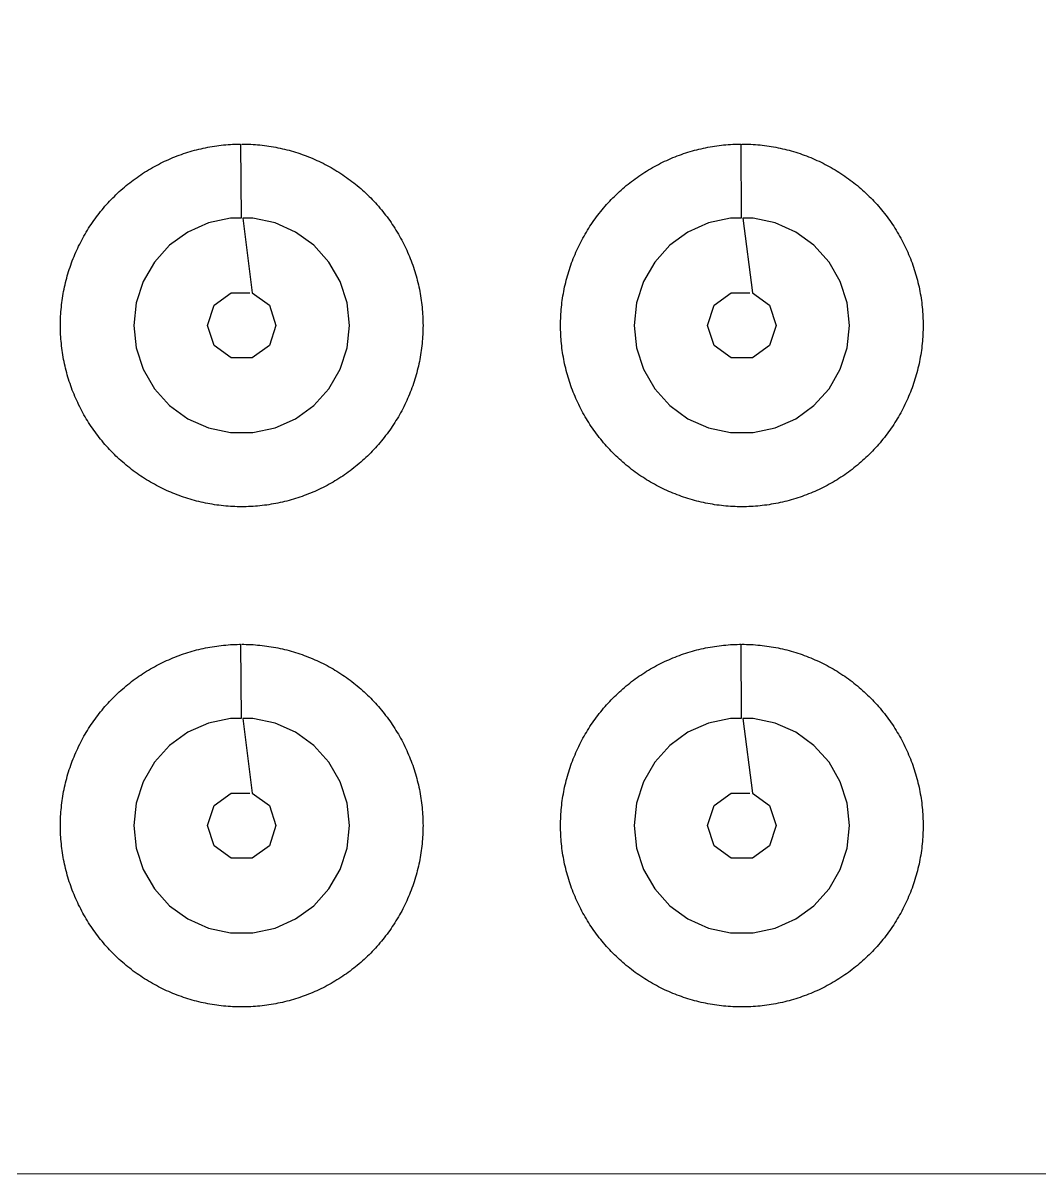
# Model space of a CAD drawing. Header units: millimetres. Extents: x 125 to 379, y 147 to 312.
# Drawn here: x 237.2 to 306.3, y 147.4 to 225.6 of the extents above; entities that cross this region are included whole.
import ezdxf

# ---------------------------------------------------------------- set-up
doc = ezdxf.new("R2010")
doc.units = ezdxf.units.MM
doc.layers.add('TOP_Full_CutOut_90', color=7, linetype='Continuous')
doc.layers.add('TOP_Full_CutOut_90_1', color=7, linetype='Continuous', lineweight=18)

msp = doc.modelspace()

# ---------------------------------------------------------------- linework, layer by layer
at = {"layer": 'TOP_Full_CutOut_90'}
for points in [[(252.046033, 217.378941), (252.20091, 217.377968), (252.355762, 217.375049), (252.510565, 217.370184), (252.665295, 217.363374), (252.819927, 217.354621), (252.974436, 217.343925), (253.128799, 217.331288), (253.282992, 217.316713), (253.436988, 217.300201), (253.590766, 217.281755), (253.744299, 217.261378), (253.897564, 217.239074), (254.050537, 217.214846), (254.203193, 217.188697), (254.355508, 217.160632), (254.507459, 217.130655), (254.659021, 217.098771), (254.810171, 217.064985), (254.960884, 217.029302), (255.111136, 216.991729), (255.260905, 216.95227), (255.410166, 216.910932), (255.558896, 216.867722), (255.707071, 216.822647), (255.854668, 216.775713), (256.001663, 216.726928), (256.148034, 216.6763), (256.293758, 216.623836), (256.43881, 216.569545), (256.583169, 216.513436), (256.726811, 216.455518), (256.869714, 216.395799), (257.011855, 216.334289), (257.153213, 216.270997), (257.293763, 216.205935), (257.433485, 216.139111), (257.572357, 216.070537), (257.710355, 216.000223), (257.847459, 215.928181), (257.983648, 215.854421), (258.118898, 215.778956), (258.253189, 215.701797), (258.386501, 215.622957), (258.518811, 215.542448), (258.650099, 215.460283), (258.780344, 215.376474), (258.909525, 215.291036), (259.037623, 215.203981), (259.164617, 215.115323), (259.290487, 215.025076), (259.415212, 214.933254), (259.538774, 214.839873), (259.661153, 214.744946), (259.78233, 214.648489), (259.902284, 214.550517), (260.020998, 214.451045), (260.138453, 214.35009), (260.25463, 214.247666), (260.36951, 214.14379), (260.483077, 214.03848), (260.59531, 213.93175), (260.706194, 213.823618), (260.815711, 213.714102), (260.923842, 213.603218), (261.030572, 213.490984), (261.135883, 213.377418), (261.239758, 213.262538), (261.342182, 213.146361), (261.443137, 213.028906), (261.542609, 212.910192), (261.640581, 212.790237), (261.737038, 212.669061), (261.831965, 212.546682), (261.925347, 212.42312), (262.017168, 212.298394), (262.107415, 212.172525), (262.196073, 212.045531), (262.283128, 211.917433), (262.368567, 211.788252), (262.452375, 211.658006), (262.53454, 211.526719), (262.61505, 211.394408), (262.69389, 211.261097), (262.771048, 211.126806), (262.846513, 210.991555), (262.920273, 210.855367), (262.992315, 210.718263), (263.062629, 210.580264), (263.131203, 210.441393), (263.198027, 210.301671), (263.26309, 210.16112), (263.326381, 210.019763), (263.387891, 209.877622), (263.44761, 209.734719), (263.505529, 209.591076), (263.561638, 209.446718), (263.615928, 209.301665), (263.668392, 209.155942), (263.71902, 209.009571), (263.767805, 208.862576), (263.814739, 208.714979), (263.859815, 208.566804), (263.903025, 208.418074), (263.944362, 208.268813), (263.983821, 208.119044), (264.021395, 207.968791), (264.057077, 207.818078), (264.090863, 207.666929), (264.122747, 207.515367), (264.152724, 207.363416), (264.180789, 207.2111), (264.206938, 207.058444), (264.231166, 206.905472), (264.253471, 206.752207), (264.273847, 206.598673), (264.292293, 206.444896), (264.308805, 206.290899), (264.32338, 206.136707), (264.336017, 205.982344), (264.346713, 205.827834), (264.355466, 205.673202), (264.362276, 205.518473), (264.367141, 205.36367), (264.37006, 205.208818), (264.371033, 205.053941), (264.371033, 205.053941), (264.37006, 204.899065), (264.367141, 204.744213), (264.362276, 204.58941), (264.355466, 204.43468), (264.346713, 204.280048), (264.336017, 204.125538), (264.32338, 203.971175), (264.308805, 203.816983), (264.292293, 203.662986), (264.273847, 203.509209), (264.253471, 203.355676), (264.231166, 203.202411), (264.206938, 203.049438), (264.180789, 202.896782), (264.152724, 202.744467), (264.122747, 202.592516), (264.090863, 202.440954), (264.057077, 202.289804), (264.021395, 202.139091), (263.983821, 201.988838), (263.944362, 201.83907), (263.903025, 201.689809), (263.859815, 201.541079), (263.814739, 201.392904), (263.767805, 201.245307), (263.71902, 201.098311), (263.668392, 200.95194), (263.615928, 200.806217), (263.561638, 200.661165), (263.505529, 200.516806), (263.44761, 200.373164), (263.387891, 200.230261), (263.326381, 200.088119), (263.26309, 199.946762), (263.198027, 199.806211), (263.131203, 199.666489), (263.062629, 199.527618), (262.992315, 199.389619), (262.920273, 199.252515), (262.846513, 199.116327), (262.771048, 198.981077), (262.69389, 198.846785), (262.61505, 198.713474), (262.53454, 198.581164), (262.452375, 198.449876), (262.368567, 198.319631), (262.283128, 198.190449), (262.196073, 198.062351), (262.107415, 197.935358), (262.017168, 197.809488), (261.925347, 197.684762), (261.831965, 197.5612), (261.737038, 197.438822), (261.640581, 197.317645), (261.542609, 197.197691), (261.443137, 197.078977), (261.342182, 196.961522), (261.239758, 196.845345), (261.135883, 196.730464), (261.030572, 196.616898), (260.923842, 196.504664), (260.815711, 196.39378), (260.706194, 196.284264), (260.59531, 196.176133), (260.483077, 196.069403), (260.36951, 195.964092), (260.25463, 195.860217), (260.138453, 195.757793), (260.020998, 195.656837), (259.902284, 195.557366), (259.78233, 195.459393), (259.661153, 195.362936), (259.538774, 195.26801), (259.415212, 195.174628), (259.290487, 195.082807), (259.164617, 194.99256), (259.037623, 194.903902), (258.909525, 194.816847), (258.780344, 194.731408), (258.650099, 194.6476), (258.518811, 194.565434), (258.386501, 194.484925), (258.253189, 194.406085), (258.118898, 194.328926), (257.983648, 194.253461), (257.847459, 194.179702), (257.710355, 194.10766), (257.572357, 194.037346), (257.433485, 193.968772), (257.293763, 193.901948), (257.153213, 193.836885), (257.011855, 193.773594), (256.869714, 193.712084), (256.726811, 193.652365), (256.583169, 193.594446), (256.43881, 193.538337), (256.293758, 193.484046), (256.148034, 193.431583), (256.001663, 193.380955), (255.854668, 193.33217), (255.707071, 193.285236), (255.558896, 193.24016), (255.410166, 193.19695), (255.260905, 193.155613), (255.111136, 193.116154), (254.960884, 193.07858), (254.810171, 193.042898), (254.659021, 193.009112), (254.507459, 192.977228), (254.355508, 192.947251), (254.203193, 192.919186), (254.050537, 192.893037), (253.897564, 192.868808), (253.744299, 192.846504), (253.590766, 192.826128), (253.436988, 192.807682), (253.282992, 192.79117), (253.128799, 192.776595), (252.974436, 192.763958), (252.819927, 192.753262), (252.665295, 192.744508), (252.510565, 192.737698), (252.355762, 192.732834), (252.20091, 192.729914), (252.046033, 192.728941), (251.891157, 192.729914), (251.736305, 192.732834), (251.581502, 192.737698), (251.426772, 192.744508), (251.27214, 192.753262), (251.117631, 192.763958), (250.963267, 192.776595), (250.809075, 192.79117), (250.655079, 192.807682), (250.501301, 192.826128), (250.347768, 192.846504), (250.194503, 192.868808), (250.04153, 192.893037), (249.888874, 192.919186), (249.736559, 192.947251), (249.584608, 192.977228), (249.433046, 193.009112), (249.281896, 193.042898), (249.131183, 193.07858), (248.980931, 193.116154), (248.831162, 193.155613), (248.681901, 193.19695), (248.533171, 193.24016), (248.384996, 193.285236), (248.237399, 193.33217), (248.090403, 193.380955), (247.944033, 193.431583), (247.798309, 193.484046), (247.653257, 193.538337), (247.508898, 193.594446), (247.365256, 193.652365), (247.222353, 193.712084), (247.080212, 193.773594), (246.938854, 193.836885), (246.798304, 193.901948), (246.658582, 193.968772), (246.51971, 194.037346), (246.381712, 194.10766), (246.244608, 194.179702), (246.108419, 194.253461), (245.973169, 194.328926), (245.838878, 194.406085), (245.705566, 194.484925), (245.573256, 194.565434), (245.441968, 194.6476), (245.311723, 194.731408), (245.182541, 194.816847), (245.054444, 194.903902), (244.92745, 194.99256), (244.80158, 195.082807), (244.676855, 195.174628), (244.553293, 195.26801), (244.430914, 195.362936), (244.309737, 195.459393), (244.189783, 195.557366), (244.071069, 195.656837), (243.953614, 195.757793), (243.837437, 195.860217), (243.722557, 195.964092), (243.60899, 196.069403), (243.496756, 196.176133), (243.385873, 196.284264), (243.276356, 196.39378), (243.168225, 196.504664), (243.061495, 196.616898), (242.956184, 196.730464), (242.852309, 196.845345), (242.749885, 196.961522), (242.64893, 197.078977), (242.549458, 197.197691), (242.451486, 197.317645), (242.355029, 197.438822), (242.260102, 197.5612), (242.16672, 197.684762), (242.074899, 197.809488), (241.984652, 197.935358), (241.895994, 198.062351), (241.808939, 198.190449), (241.7235, 198.319631), (241.639692, 198.449876), (241.557526, 198.581164), (241.477017, 198.713474), (241.398177, 198.846785), (241.321019, 198.981077), (241.245554, 199.116327), (241.171794, 199.252515), (241.099752, 199.389619), (241.029438, 199.527618), (240.960864, 199.666489), (240.89404, 199.806211), (240.828977, 199.946762), (240.765686, 200.088119), (240.704176, 200.230261), (240.644457, 200.373164), (240.586538, 200.516806), (240.530429, 200.661165), (240.476139, 200.806217), (240.423675, 200.95194), (240.373047, 201.098311), (240.324262, 201.245307), (240.277328, 201.392904), (240.232252, 201.541079), (240.189042, 201.689809), (240.147705, 201.83907), (240.108246, 201.988838), (240.070672, 202.139091), (240.03499, 202.289804), (240.001204, 202.440954), (239.96932, 202.592516), (239.939343, 202.744467), (239.911278, 202.896782), (239.885129, 203.049438), (239.860901, 203.202411), (239.838596, 203.355676), (239.81822, 203.509209), (239.799774, 203.662986), (239.783262, 203.816983), (239.768687, 203.971175), (239.75605, 204.125538), (239.745354, 204.280048), (239.7366, 204.43468), (239.729791, 204.58941), (239.724926, 204.744213), (239.722007, 204.899065), (239.721033, 205.053941), (239.722007, 205.208818), (239.724926, 205.36367), (239.729791, 205.518473), (239.7366, 205.673202), (239.745354, 205.827834), (239.75605, 205.982344), (239.768687, 206.136707), (239.783262, 206.290899), (239.799774, 206.444896), (239.81822, 206.598673), (239.838596, 206.752207), (239.860901, 206.905472), (239.885129, 207.058444), (239.911278, 207.2111), (239.939343, 207.363416), (239.96932, 207.515367), (240.001204, 207.666929), (240.03499, 207.818078), (240.070672, 207.968791), (240.108246, 208.119044), (240.147705, 208.268813), (240.189042, 208.418074), (240.232252, 208.566804), (240.277328, 208.714979), (240.324262, 208.862576), (240.373047, 209.009571), (240.423675, 209.155942), (240.476139, 209.301665), (240.530429, 209.446718), (240.586538, 209.591076), (240.644457, 209.734719), (240.704176, 209.877622), (240.765686, 210.019763), (240.828977, 210.16112), (240.89404, 210.301671), (240.960864, 210.441393), (241.029438, 210.580264), (241.099752, 210.718263), (241.171794, 210.855367), (241.245554, 210.991555), (241.321019, 211.126806), (241.398177, 211.261097), (241.477017, 211.394408), (241.557526, 211.526719), (241.639692, 211.658006), (241.7235, 211.788252), (241.808939, 211.917433), (241.895994, 212.045531), (241.984652, 212.172525), (242.074899, 212.298394), (242.16672, 212.42312), (242.260102, 212.546682), (242.355029, 212.669061), (242.451486, 212.790237), (242.549458, 212.910192), (242.64893, 213.028906), (242.749885, 213.146361), (242.852309, 213.262538), (242.956184, 213.377418), (243.061495, 213.490984), (243.168225, 213.603218), (243.276356, 213.714102), (243.385873, 213.823618), (243.496756, 213.93175), (243.60899, 214.03848), (243.722557, 214.14379), (243.837437, 214.247666), (243.953614, 214.35009), (244.071069, 214.451045), (244.189783, 214.550517), (244.309737, 214.648489), (244.430914, 214.744946), (244.553293, 214.839873), (244.676855, 214.933254), (244.80158, 215.025076), (244.92745, 215.115323), (245.054444, 215.203981), (245.182541, 215.291036), (245.311723, 215.376474), (245.441968, 215.460283), (245.573256, 215.542448), (245.705566, 215.622957), (245.838878, 215.701797), (245.973169, 215.778956), (246.108419, 215.854421), (246.244608, 215.928181), (246.381712, 216.000223), (246.51971, 216.070537), (246.658582, 216.139111), (246.798304, 216.205935), (246.938854, 216.270997), (247.080212, 216.334289), (247.222353, 216.395799), (247.365256, 216.455518), (247.508898, 216.513436), (247.653257, 216.569545), (247.798309, 216.623836), (247.944033, 216.6763), (248.090403, 216.726928), (248.237399, 216.775713), (248.384996, 216.822647), (248.533171, 216.867722), (248.681901, 216.910932), (248.831162, 216.95227), (248.980931, 216.991729), (249.131183, 217.029302), (249.281896, 217.064985), (249.433046, 217.098771), (249.584608, 217.130655), (249.736559, 217.160632), (249.888874, 217.188697), (250.04153, 217.214846), (250.194503, 217.239074), (250.347768, 217.261378), (250.501301, 217.281755), (250.655079, 217.300201), (250.809075, 217.316713), (250.963267, 217.331288), (251.117631, 217.343925), (251.27214, 217.354621), (251.426772, 217.363374), (251.581502, 217.370184), (251.736305, 217.375049), (251.891157, 217.377968), (251.968595, 217.378455), (252.007184, 212.338814), (251.280362, 212.338814), (249.782484, 212.02043), (248.383533, 211.397577), (247.144652, 210.497477), (246.119984, 209.359468), (245.354313, 208.033287), (244.881102, 206.576894), (244.721033, 205.053941), (244.881102, 203.530988), (245.354313, 202.074595), (246.119984, 200.748414), (247.144652, 199.610405), (248.383533, 198.710305), (249.782484, 198.087452), (251.280362, 197.769068), (252.811704, 197.769068), (254.309583, 198.087452), (255.708533, 198.710305), (256.947415, 199.610405), (257.972083, 200.748414), (258.737754, 202.074595), (259.210965, 203.530988), (259.371033, 205.053941), (259.371033, 205.053941), (259.210965, 206.576894), (258.737754, 208.033287), (257.972083, 209.359468), (256.947415, 210.497477), (255.708533, 211.397577), (254.309583, 212.02043), (252.811704, 212.338814), (252.111947, 212.337631), (252.764498, 207.265148), (253.926998, 206.420542), (254.371033, 205.053941), (254.371033, 205.053941), (253.926998, 203.687341), (252.764498, 202.842735), (251.327569, 202.842735), (250.165069, 203.687341), (249.721033, 205.053941), (250.165069, 206.420542), (251.327569, 207.265148), (252.595752, 207.265148)], [(286.046033, 217.378941), (286.20091, 217.377968), (286.355762, 217.375049), (286.510565, 217.370184), (286.665295, 217.363374), (286.819927, 217.354621), (286.974436, 217.343925), (287.128799, 217.331288), (287.282992, 217.316713), (287.436988, 217.300201), (287.590766, 217.281755), (287.744299, 217.261378), (287.897564, 217.239074), (288.050537, 217.214846), (288.203193, 217.188697), (288.355508, 217.160632), (288.507459, 217.130655), (288.659021, 217.098771), (288.810171, 217.064985), (288.960884, 217.029302), (289.111136, 216.991729), (289.260905, 216.95227), (289.410166, 216.910932), (289.558896, 216.867722), (289.707071, 216.822647), (289.854668, 216.775713), (290.001663, 216.726928), (290.148034, 216.6763), (290.293758, 216.623836), (290.43881, 216.569545), (290.583169, 216.513436), (290.726811, 216.455518), (290.869714, 216.395799), (291.011855, 216.334289), (291.153213, 216.270997), (291.293763, 216.205935), (291.433485, 216.139111), (291.572357, 216.070537), (291.710355, 216.000223), (291.847459, 215.928181), (291.983648, 215.854421), (292.118898, 215.778956), (292.253189, 215.701797), (292.386501, 215.622957), (292.518811, 215.542448), (292.650099, 215.460283), (292.780344, 215.376474), (292.909525, 215.291036), (293.037623, 215.203981), (293.164617, 215.115323), (293.290487, 215.025076), (293.415212, 214.933254), (293.538774, 214.839873), (293.661153, 214.744946), (293.78233, 214.648489), (293.902284, 214.550517), (294.020998, 214.451045), (294.138453, 214.35009), (294.25463, 214.247666), (294.36951, 214.14379), (294.483077, 214.03848), (294.59531, 213.93175), (294.706194, 213.823618), (294.815711, 213.714102), (294.923842, 213.603218), (295.030572, 213.490984), (295.135883, 213.377418), (295.239758, 213.262538), (295.342182, 213.146361), (295.443137, 213.028906), (295.542609, 212.910192), (295.640581, 212.790237), (295.737038, 212.669061), (295.831965, 212.546682), (295.925347, 212.42312), (296.017168, 212.298394), (296.107415, 212.172525), (296.196073, 212.045531), (296.283128, 211.917433), (296.368567, 211.788252), (296.452375, 211.658006), (296.53454, 211.526719), (296.61505, 211.394408), (296.69389, 211.261097), (296.771048, 211.126806), (296.846513, 210.991555), (296.920273, 210.855367), (296.992315, 210.718263), (297.062629, 210.580264), (297.131203, 210.441393), (297.198027, 210.301671), (297.26309, 210.16112), (297.326381, 210.019763), (297.387891, 209.877622), (297.44761, 209.734719), (297.505529, 209.591076), (297.561638, 209.446718), (297.615928, 209.301665), (297.668392, 209.155942), (297.71902, 209.009571), (297.767805, 208.862576), (297.814739, 208.714979), (297.859815, 208.566804), (297.903025, 208.418074), (297.944362, 208.268813), (297.983821, 208.119044), (298.021395, 207.968791), (298.057077, 207.818078), (298.090863, 207.666929), (298.122747, 207.515367), (298.152724, 207.363416), (298.180789, 207.2111), (298.206938, 207.058444), (298.231166, 206.905472), (298.253471, 206.752207), (298.273847, 206.598673), (298.292293, 206.444896), (298.308805, 206.290899), (298.32338, 206.136707), (298.336017, 205.982344), (298.346713, 205.827834), (298.355466, 205.673202), (298.362276, 205.518473), (298.367141, 205.36367), (298.37006, 205.208818), (298.371033, 205.053941), (298.371033, 205.053941), (298.37006, 204.899065), (298.367141, 204.744213), (298.362276, 204.58941), (298.355466, 204.43468), (298.346713, 204.280048), (298.336017, 204.125538), (298.32338, 203.971175), (298.308805, 203.816983), (298.292293, 203.662986), (298.273847, 203.509209), (298.253471, 203.355676), (298.231166, 203.202411), (298.206938, 203.049438), (298.180789, 202.896782), (298.152724, 202.744467), (298.122747, 202.592516), (298.090863, 202.440954), (298.057077, 202.289804), (298.021395, 202.139091), (297.983821, 201.988838), (297.944362, 201.83907), (297.903025, 201.689809), (297.859815, 201.541079), (297.814739, 201.392904), (297.767805, 201.245307), (297.71902, 201.098311), (297.668392, 200.95194), (297.615928, 200.806217), (297.561638, 200.661165), (297.505529, 200.516806), (297.44761, 200.373164), (297.387891, 200.230261), (297.326381, 200.088119), (297.26309, 199.946762), (297.198027, 199.806211), (297.131203, 199.666489), (297.062629, 199.527618), (296.992315, 199.389619), (296.920273, 199.252515), (296.846513, 199.116327), (296.771048, 198.981077), (296.69389, 198.846785), (296.61505, 198.713474), (296.53454, 198.581164), (296.452375, 198.449876), (296.368567, 198.319631), (296.283128, 198.190449), (296.196073, 198.062351), (296.107415, 197.935358), (296.017168, 197.809488), (295.925347, 197.684762), (295.831965, 197.5612), (295.737038, 197.438822), (295.640581, 197.317645), (295.542609, 197.197691), (295.443137, 197.078977), (295.342182, 196.961522), (295.239758, 196.845345), (295.135883, 196.730464), (295.030572, 196.616898), (294.923842, 196.504664), (294.815711, 196.39378), (294.706194, 196.284264), (294.59531, 196.176133), (294.483077, 196.069403), (294.36951, 195.964092), (294.25463, 195.860217), (294.138453, 195.757793), (294.020998, 195.656837), (293.902284, 195.557366), (293.78233, 195.459393), (293.661153, 195.362936), (293.538774, 195.26801), (293.415212, 195.174628), (293.290487, 195.082807), (293.164617, 194.99256), (293.037623, 194.903902), (292.909525, 194.816847), (292.780344, 194.731408), (292.650099, 194.6476), (292.518811, 194.565434), (292.386501, 194.484925), (292.253189, 194.406085), (292.118898, 194.328926), (291.983648, 194.253461), (291.847459, 194.179702), (291.710355, 194.10766), (291.572357, 194.037346), (291.433485, 193.968772), (291.293763, 193.901948), (291.153213, 193.836885), (291.011855, 193.773594), (290.869714, 193.712084), (290.726811, 193.652365), (290.583169, 193.594446), (290.43881, 193.538337), (290.293758, 193.484046), (290.148034, 193.431583), (290.001663, 193.380955), (289.854668, 193.33217), (289.707071, 193.285236), (289.558896, 193.24016), (289.410166, 193.19695), (289.260905, 193.155613), (289.111136, 193.116154), (288.960884, 193.07858), (288.810171, 193.042898), (288.659021, 193.009112), (288.507459, 192.977228), (288.355508, 192.947251), (288.203193, 192.919186), (288.050537, 192.893037), (287.897564, 192.868808), (287.744299, 192.846504), (287.590766, 192.826128), (287.436988, 192.807682), (287.282992, 192.79117), (287.128799, 192.776595), (286.974436, 192.763958), (286.819927, 192.753262), (286.665295, 192.744508), (286.510565, 192.737698), (286.355762, 192.732834), (286.20091, 192.729914), (286.046033, 192.728941), (285.891157, 192.729914), (285.736305, 192.732834), (285.581502, 192.737698), (285.426772, 192.744508), (285.27214, 192.753262), (285.117631, 192.763958), (284.963267, 192.776595), (284.809075, 192.79117), (284.655079, 192.807682), (284.501301, 192.826128), (284.347768, 192.846504), (284.194503, 192.868808), (284.04153, 192.893037), (283.888874, 192.919186), (283.736559, 192.947251), (283.584608, 192.977228), (283.433046, 193.009112), (283.281896, 193.042898), (283.131183, 193.07858), (282.980931, 193.116154), (282.831162, 193.155613), (282.681901, 193.19695), (282.533171, 193.24016), (282.384996, 193.285236), (282.237399, 193.33217), (282.090403, 193.380955), (281.944033, 193.431583), (281.798309, 193.484046), (281.653257, 193.538337), (281.508898, 193.594446), (281.365256, 193.652365), (281.222353, 193.712084), (281.080212, 193.773594), (280.938854, 193.836885), (280.798304, 193.901948), (280.658582, 193.968772), (280.51971, 194.037346), (280.381712, 194.10766), (280.244608, 194.179702), (280.108419, 194.253461), (279.973169, 194.328926), (279.838878, 194.406085), (279.705566, 194.484925), (279.573256, 194.565434), (279.441968, 194.6476), (279.311723, 194.731408), (279.182541, 194.816847), (279.054444, 194.903902), (278.92745, 194.99256), (278.80158, 195.082807), (278.676855, 195.174628), (278.553293, 195.26801), (278.430914, 195.362936), (278.309737, 195.459393), (278.189783, 195.557366), (278.071069, 195.656837), (277.953614, 195.757793), (277.837437, 195.860217), (277.722557, 195.964092), (277.60899, 196.069403), (277.496756, 196.176133), (277.385873, 196.284264), (277.276356, 196.39378), (277.168225, 196.504664), (277.061495, 196.616898), (276.956184, 196.730464), (276.852309, 196.845345), (276.749885, 196.961522), (276.64893, 197.078977), (276.549458, 197.197691), (276.451486, 197.317645), (276.355029, 197.438822), (276.260102, 197.5612), (276.16672, 197.684762), (276.074899, 197.809488), (275.984652, 197.935358), (275.895994, 198.062351), (275.808939, 198.190449), (275.7235, 198.319631), (275.639692, 198.449876), (275.557526, 198.581164), (275.477017, 198.713474), (275.398177, 198.846785), (275.321019, 198.981077), (275.245554, 199.116327), (275.171794, 199.252515), (275.099752, 199.389619), (275.029438, 199.527618), (274.960864, 199.666489), (274.89404, 199.806211), (274.828977, 199.946762), (274.765686, 200.088119), (274.704176, 200.230261), (274.644457, 200.373164), (274.586538, 200.516806), (274.530429, 200.661165), (274.476139, 200.806217), (274.423675, 200.95194), (274.373047, 201.098311), (274.324262, 201.245307), (274.277328, 201.392904), (274.232252, 201.541079), (274.189042, 201.689809), (274.147705, 201.83907), (274.108246, 201.988838), (274.070672, 202.139091), (274.03499, 202.289804), (274.001204, 202.440954), (273.96932, 202.592516), (273.939343, 202.744467), (273.911278, 202.896782), (273.885129, 203.049438), (273.860901, 203.202411), (273.838596, 203.355676), (273.81822, 203.509209), (273.799774, 203.662986), (273.783262, 203.816983), (273.768687, 203.971175), (273.75605, 204.125538), (273.745354, 204.280048), (273.7366, 204.43468), (273.729791, 204.58941), (273.724926, 204.744213), (273.722007, 204.899065), (273.721033, 205.053941), (273.722007, 205.208818), (273.724926, 205.36367), (273.729791, 205.518473), (273.7366, 205.673202), (273.745354, 205.827834), (273.75605, 205.982344), (273.768687, 206.136707), (273.783262, 206.290899), (273.799774, 206.444896), (273.81822, 206.598673), (273.838596, 206.752207), (273.860901, 206.905472), (273.885129, 207.058444), (273.911278, 207.2111), (273.939343, 207.363416), (273.96932, 207.515367), (274.001204, 207.666929), (274.03499, 207.818078), (274.070672, 207.968791), (274.108246, 208.119044), (274.147705, 208.268813), (274.189042, 208.418074), (274.232252, 208.566804), (274.277328, 208.714979), (274.324262, 208.862576), (274.373047, 209.009571), (274.423675, 209.155942), (274.476139, 209.301665), (274.530429, 209.446718), (274.586538, 209.591076), (274.644457, 209.734719), (274.704176, 209.877622), (274.765686, 210.019763), (274.828977, 210.16112), (274.89404, 210.301671), (274.960864, 210.441393), (275.029438, 210.580264), (275.099752, 210.718263), (275.171794, 210.855367), (275.245554, 210.991555), (275.321019, 211.126806), (275.398177, 211.261097), (275.477017, 211.394408), (275.557526, 211.526719), (275.639692, 211.658006), (275.7235, 211.788252), (275.808939, 211.917433), (275.895994, 212.045531), (275.984652, 212.172525), (276.074899, 212.298394), (276.16672, 212.42312), (276.260102, 212.546682), (276.355029, 212.669061), (276.451486, 212.790237), (276.549458, 212.910192), (276.64893, 213.028906), (276.749885, 213.146361), (276.852309, 213.262538), (276.956184, 213.377418), (277.061495, 213.490984), (277.168225, 213.603218), (277.276356, 213.714102), (277.385873, 213.823618), (277.496756, 213.93175), (277.60899, 214.03848), (277.722557, 214.14379), (277.837437, 214.247666), (277.953614, 214.35009), (278.071069, 214.451045), (278.189783, 214.550517), (278.309737, 214.648489), (278.430914, 214.744946), (278.553293, 214.839873), (278.676855, 214.933254), (278.80158, 215.025076), (278.92745, 215.115323), (279.054444, 215.203981), (279.182541, 215.291036), (279.311723, 215.376474), (279.441968, 215.460283), (279.573256, 215.542448), (279.705566, 215.622957), (279.838878, 215.701797), (279.973169, 215.778956), (280.108419, 215.854421), (280.244608, 215.928181), (280.381712, 216.000223), (280.51971, 216.070537), (280.658582, 216.139111), (280.798304, 216.205935), (280.938854, 216.270997), (281.080212, 216.334289), (281.222353, 216.395799), (281.365256, 216.455518), (281.508898, 216.513436), (281.653257, 216.569545), (281.798309, 216.623836), (281.944033, 216.6763), (282.090403, 216.726928), (282.237399, 216.775713), (282.384996, 216.822647), (282.533171, 216.867722), (282.681901, 216.910932), (282.831162, 216.95227), (282.980931, 216.991729), (283.131183, 217.029302), (283.281896, 217.064985), (283.433046, 217.098771), (283.584608, 217.130655), (283.736559, 217.160632), (283.888874, 217.188697), (284.04153, 217.214846), (284.194503, 217.239074), (284.347768, 217.261378), (284.501301, 217.281755), (284.655079, 217.300201), (284.809075, 217.316713), (284.963267, 217.331288), (285.117631, 217.343925), (285.27214, 217.354621), (285.426772, 217.363374), (285.581502, 217.370184), (285.736305, 217.375049), (285.891157, 217.377968), (285.968595, 217.378455), (286.007184, 212.338814), (285.280362, 212.338814), (283.782484, 212.02043), (282.383533, 211.397577), (281.144652, 210.497477), (280.119984, 209.359468), (279.354313, 208.033287), (278.881102, 206.576894), (278.721033, 205.053941), (278.881102, 203.530988), (279.354313, 202.074595), (280.119984, 200.748414), (281.144652, 199.610405), (282.383533, 198.710305), (283.782484, 198.087452), (285.280362, 197.769068), (286.811704, 197.769068), (288.309583, 198.087452), (289.708533, 198.710305), (290.947415, 199.610405), (291.972083, 200.748414), (292.737754, 202.074595), (293.210965, 203.530988), (293.371033, 205.053941), (293.371033, 205.053941), (293.210965, 206.576894), (292.737754, 208.033287), (291.972083, 209.359468), (290.947415, 210.497477), (289.708533, 211.397577), (288.309583, 212.02043), (286.811704, 212.338814), (286.111947, 212.337631), (286.764498, 207.265148), (287.926998, 206.420542), (288.371033, 205.053941), (288.371033, 205.053941), (287.926998, 203.687341), (286.764498, 202.842735), (285.327569, 202.842735), (284.165069, 203.687341), (283.721033, 205.053941), (284.165069, 206.420542), (285.327569, 207.265148), (286.595752, 207.265148)], [(252.046033, 183.378941), (252.20091, 183.377968), (252.355762, 183.375049), (252.510565, 183.370184), (252.665295, 183.363374), (252.819927, 183.354621), (252.974436, 183.343925), (253.128799, 183.331288), (253.282992, 183.316713), (253.436988, 183.300201), (253.590766, 183.281755), (253.744299, 183.261378), (253.897564, 183.239074), (254.050537, 183.214846), (254.203193, 183.188697), (254.355508, 183.160632), (254.507459, 183.130655), (254.659021, 183.098771), (254.810171, 183.064985), (254.960884, 183.029302), (255.111136, 182.991729), (255.260905, 182.95227), (255.410166, 182.910932), (255.558896, 182.867722), (255.707071, 182.822647), (255.854668, 182.775713), (256.001663, 182.726928), (256.148034, 182.6763), (256.293758, 182.623836), (256.43881, 182.569545), (256.583169, 182.513436), (256.726811, 182.455518), (256.869714, 182.395799), (257.011855, 182.334289), (257.153213, 182.270997), (257.293763, 182.205935), (257.433485, 182.139111), (257.572357, 182.070537), (257.710355, 182.000223), (257.847459, 181.928181), (257.983648, 181.854421), (258.118898, 181.778956), (258.253189, 181.701797), (258.386501, 181.622957), (258.518811, 181.542448), (258.650099, 181.460283), (258.780344, 181.376474), (258.909525, 181.291036), (259.037623, 181.203981), (259.164617, 181.115323), (259.290487, 181.025076), (259.415212, 180.933254), (259.538774, 180.839873), (259.661153, 180.744946), (259.78233, 180.648489), (259.902284, 180.550517), (260.020998, 180.451045), (260.138453, 180.35009), (260.25463, 180.247666), (260.36951, 180.14379), (260.483077, 180.03848), (260.59531, 179.93175), (260.706194, 179.823618), (260.815711, 179.714102), (260.923842, 179.603218), (261.030572, 179.490984), (261.135883, 179.377418), (261.239758, 179.262538), (261.342182, 179.146361), (261.443137, 179.028906), (261.542609, 178.910192), (261.640581, 178.790237), (261.737038, 178.669061), (261.831965, 178.546682), (261.925347, 178.42312), (262.017168, 178.298394), (262.107415, 178.172525), (262.196073, 178.045531), (262.283128, 177.917433), (262.368567, 177.788252), (262.452375, 177.658006), (262.53454, 177.526719), (262.61505, 177.394408), (262.69389, 177.261097), (262.771048, 177.126806), (262.846513, 176.991555), (262.920273, 176.855367), (262.992315, 176.718263), (263.062629, 176.580264), (263.131203, 176.441393), (263.198027, 176.301671), (263.26309, 176.16112), (263.326381, 176.019763), (263.387891, 175.877622), (263.44761, 175.734719), (263.505529, 175.591076), (263.561638, 175.446718), (263.615928, 175.301665), (263.668392, 175.155942), (263.71902, 175.009571), (263.767805, 174.862576), (263.814739, 174.714979), (263.859815, 174.566804), (263.903025, 174.418074), (263.944362, 174.268813), (263.983821, 174.119044), (264.021395, 173.968791), (264.057077, 173.818078), (264.090863, 173.666929), (264.122747, 173.515367), (264.152724, 173.363416), (264.180789, 173.2111), (264.206938, 173.058444), (264.231166, 172.905472), (264.253471, 172.752207), (264.273847, 172.598673), (264.292293, 172.444896), (264.308805, 172.290899), (264.32338, 172.136707), (264.336017, 171.982344), (264.346713, 171.827834), (264.355466, 171.673202), (264.362276, 171.518473), (264.367141, 171.36367), (264.37006, 171.208818), (264.371033, 171.053941), (264.371033, 171.053941), (264.37006, 170.899065), (264.367141, 170.744213), (264.362276, 170.58941), (264.355466, 170.43468), (264.346713, 170.280048), (264.336017, 170.125538), (264.32338, 169.971175), (264.308805, 169.816983), (264.292293, 169.662986), (264.273847, 169.509209), (264.253471, 169.355676), (264.231166, 169.202411), (264.206938, 169.049438), (264.180789, 168.896782), (264.152724, 168.744467), (264.122747, 168.592516), (264.090863, 168.440954), (264.057077, 168.289804), (264.021395, 168.139091), (263.983821, 167.988838), (263.944362, 167.83907), (263.903025, 167.689809), (263.859815, 167.541079), (263.814739, 167.392904), (263.767805, 167.245307), (263.71902, 167.098311), (263.668392, 166.95194), (263.615928, 166.806217), (263.561638, 166.661165), (263.505529, 166.516806), (263.44761, 166.373164), (263.387891, 166.230261), (263.326381, 166.088119), (263.26309, 165.946762), (263.198027, 165.806211), (263.131203, 165.666489), (263.062629, 165.527618), (262.992315, 165.389619), (262.920273, 165.252515), (262.846513, 165.116327), (262.771048, 164.981077), (262.69389, 164.846785), (262.61505, 164.713474), (262.53454, 164.581164), (262.452375, 164.449876), (262.368567, 164.319631), (262.283128, 164.190449), (262.196073, 164.062351), (262.107415, 163.935358), (262.017168, 163.809488), (261.925347, 163.684762), (261.831965, 163.5612), (261.737038, 163.438822), (261.640581, 163.317645), (261.542609, 163.197691), (261.443137, 163.078977), (261.342182, 162.961522), (261.239758, 162.845345), (261.135883, 162.730464), (261.030572, 162.616898), (260.923842, 162.504664), (260.815711, 162.39378), (260.706194, 162.284264), (260.59531, 162.176133), (260.483077, 162.069403), (260.36951, 161.964092), (260.25463, 161.860217), (260.138453, 161.757793), (260.020998, 161.656837), (259.902284, 161.557366), (259.78233, 161.459393), (259.661153, 161.362936), (259.538774, 161.26801), (259.415212, 161.174628), (259.290487, 161.082807), (259.164617, 160.99256), (259.037623, 160.903902), (258.909525, 160.816847), (258.780344, 160.731408), (258.650099, 160.6476), (258.518811, 160.565434), (258.386501, 160.484925), (258.253189, 160.406085), (258.118898, 160.328926), (257.983648, 160.253461), (257.847459, 160.179702), (257.710355, 160.10766), (257.572357, 160.037346), (257.433485, 159.968772), (257.293763, 159.901948), (257.153213, 159.836885), (257.011855, 159.773594), (256.869714, 159.712084), (256.726811, 159.652365), (256.583169, 159.594446), (256.43881, 159.538337), (256.293758, 159.484046), (256.148034, 159.431583), (256.001663, 159.380955), (255.854668, 159.33217), (255.707071, 159.285236), (255.558896, 159.24016), (255.410166, 159.19695), (255.260905, 159.155613), (255.111136, 159.116154), (254.960884, 159.07858), (254.810171, 159.042898), (254.659021, 159.009112), (254.507459, 158.977228), (254.355508, 158.947251), (254.203193, 158.919186), (254.050537, 158.893037), (253.897564, 158.868808), (253.744299, 158.846504), (253.590766, 158.826128), (253.436988, 158.807682), (253.282992, 158.79117), (253.128799, 158.776595), (252.974436, 158.763958), (252.819927, 158.753262), (252.665295, 158.744508), (252.510565, 158.737698), (252.355762, 158.732834), (252.20091, 158.729914), (252.046033, 158.728941), (251.891157, 158.729914), (251.736305, 158.732834), (251.581502, 158.737698), (251.426772, 158.744508), (251.27214, 158.753262), (251.117631, 158.763958), (250.963267, 158.776595), (250.809075, 158.79117), (250.655079, 158.807682), (250.501301, 158.826128), (250.347768, 158.846504), (250.194503, 158.868808), (250.04153, 158.893037), (249.888874, 158.919186), (249.736559, 158.947251), (249.584608, 158.977228), (249.433046, 159.009112), (249.281896, 159.042898), (249.131183, 159.07858), (248.980931, 159.116154), (248.831162, 159.155613), (248.681901, 159.19695), (248.533171, 159.24016), (248.384996, 159.285236), (248.237399, 159.33217), (248.090403, 159.380955), (247.944033, 159.431583), (247.798309, 159.484046), (247.653257, 159.538337), (247.508898, 159.594446), (247.365256, 159.652365), (247.222353, 159.712084), (247.080212, 159.773594), (246.938854, 159.836885), (246.798304, 159.901948), (246.658582, 159.968772), (246.51971, 160.037346), (246.381712, 160.10766), (246.244608, 160.179702), (246.108419, 160.253461), (245.973169, 160.328926), (245.838878, 160.406085), (245.705566, 160.484925), (245.573256, 160.565434), (245.441968, 160.6476), (245.311723, 160.731408), (245.182541, 160.816847), (245.054444, 160.903902), (244.92745, 160.99256), (244.80158, 161.082807), (244.676855, 161.174628), (244.553293, 161.26801), (244.430914, 161.362936), (244.309737, 161.459393), (244.189783, 161.557366), (244.071069, 161.656837), (243.953614, 161.757793), (243.837437, 161.860217), (243.722557, 161.964092), (243.60899, 162.069403), (243.496756, 162.176133), (243.385873, 162.284264), (243.276356, 162.39378), (243.168225, 162.504664), (243.061495, 162.616898), (242.956184, 162.730464), (242.852309, 162.845345), (242.749885, 162.961522), (242.64893, 163.078977), (242.549458, 163.197691), (242.451486, 163.317645), (242.355029, 163.438822), (242.260102, 163.5612), (242.16672, 163.684762), (242.074899, 163.809488), (241.984652, 163.935358), (241.895994, 164.062351), (241.808939, 164.190449), (241.7235, 164.319631), (241.639692, 164.449876), (241.557526, 164.581164), (241.477017, 164.713474), (241.398177, 164.846785), (241.321019, 164.981077), (241.245554, 165.116327), (241.171794, 165.252515), (241.099752, 165.389619), (241.029438, 165.527618), (240.960864, 165.666489), (240.89404, 165.806211), (240.828977, 165.946762), (240.765686, 166.088119), (240.704176, 166.230261), (240.644457, 166.373164), (240.586538, 166.516806), (240.530429, 166.661165), (240.476139, 166.806217), (240.423675, 166.95194), (240.373047, 167.098311), (240.324262, 167.245307), (240.277328, 167.392904), (240.232252, 167.541079), (240.189042, 167.689809), (240.147705, 167.83907), (240.108246, 167.988838), (240.070672, 168.139091), (240.03499, 168.289804), (240.001204, 168.440954), (239.96932, 168.592516), (239.939343, 168.744467), (239.911278, 168.896782), (239.885129, 169.049438), (239.860901, 169.202411), (239.838596, 169.355676), (239.81822, 169.509209), (239.799774, 169.662986), (239.783262, 169.816983), (239.768687, 169.971175), (239.75605, 170.125538), (239.745354, 170.280048), (239.7366, 170.43468), (239.729791, 170.58941), (239.724926, 170.744213), (239.722007, 170.899065), (239.721033, 171.053941), (239.722007, 171.208818), (239.724926, 171.36367), (239.729791, 171.518473), (239.7366, 171.673202), (239.745354, 171.827834), (239.75605, 171.982344), (239.768687, 172.136707), (239.783262, 172.290899), (239.799774, 172.444896), (239.81822, 172.598673), (239.838596, 172.752207), (239.860901, 172.905472), (239.885129, 173.058444), (239.911278, 173.2111), (239.939343, 173.363416), (239.96932, 173.515367), (240.001204, 173.666929), (240.03499, 173.818078), (240.070672, 173.968791), (240.108246, 174.119044), (240.147705, 174.268813), (240.189042, 174.418074), (240.232252, 174.566804), (240.277328, 174.714979), (240.324262, 174.862576), (240.373047, 175.009571), (240.423675, 175.155942), (240.476139, 175.301665), (240.530429, 175.446718), (240.586538, 175.591076), (240.644457, 175.734719), (240.704176, 175.877622), (240.765686, 176.019763), (240.828977, 176.16112), (240.89404, 176.301671), (240.960864, 176.441393), (241.029438, 176.580264), (241.099752, 176.718263), (241.171794, 176.855367), (241.245554, 176.991555), (241.321019, 177.126806), (241.398177, 177.261097), (241.477017, 177.394408), (241.557526, 177.526719), (241.639692, 177.658006), (241.7235, 177.788252), (241.808939, 177.917433), (241.895994, 178.045531), (241.984652, 178.172525), (242.074899, 178.298394), (242.16672, 178.42312), (242.260102, 178.546682), (242.355029, 178.669061), (242.451486, 178.790237), (242.549458, 178.910192), (242.64893, 179.028906), (242.749885, 179.146361), (242.852309, 179.262538), (242.956184, 179.377418), (243.061495, 179.490984), (243.168225, 179.603218), (243.276356, 179.714102), (243.385873, 179.823618), (243.496756, 179.93175), (243.60899, 180.03848), (243.722557, 180.14379), (243.837437, 180.247666), (243.953614, 180.35009), (244.071069, 180.451045), (244.189783, 180.550517), (244.309737, 180.648489), (244.430914, 180.744946), (244.553293, 180.839873), (244.676855, 180.933254), (244.80158, 181.025076), (244.92745, 181.115323), (245.054444, 181.203981), (245.182541, 181.291036), (245.311723, 181.376474), (245.441968, 181.460283), (245.573256, 181.542448), (245.705566, 181.622957), (245.838878, 181.701797), (245.973169, 181.778956), (246.108419, 181.854421), (246.244608, 181.928181), (246.381712, 182.000223), (246.51971, 182.070537), (246.658582, 182.139111), (246.798304, 182.205935), (246.938854, 182.270997), (247.080212, 182.334289), (247.222353, 182.395799), (247.365256, 182.455518), (247.508898, 182.513436), (247.653257, 182.569545), (247.798309, 182.623836), (247.944033, 182.6763), (248.090403, 182.726928), (248.237399, 182.775713), (248.384996, 182.822647), (248.533171, 182.867722), (248.681901, 182.910932), (248.831162, 182.95227), (248.980931, 182.991729), (249.131183, 183.029302), (249.281896, 183.064985), (249.433046, 183.098771), (249.584608, 183.130655), (249.736559, 183.160632), (249.888874, 183.188697), (250.04153, 183.214846), (250.194503, 183.239074), (250.347768, 183.261378), (250.501301, 183.281755), (250.655079, 183.300201), (250.809075, 183.316713), (250.963267, 183.331288), (251.117631, 183.343925), (251.27214, 183.354621), (251.426772, 183.363374), (251.581502, 183.370184), (251.736305, 183.375049), (251.891157, 183.377968), (251.968595, 183.378455), (252.007184, 178.338814), (251.280362, 178.338814), (249.782484, 178.02043), (248.383533, 177.397577), (247.144652, 176.497477), (246.119984, 175.359468), (245.354313, 174.033287), (244.881102, 172.576894), (244.721033, 171.053941), (244.881102, 169.530988), (245.354313, 168.074595), (246.119984, 166.748414), (247.144652, 165.610405), (248.383533, 164.710305), (249.782484, 164.087452), (251.280362, 163.769068), (252.811704, 163.769068), (254.309583, 164.087452), (255.708533, 164.710305), (256.947415, 165.610405), (257.972083, 166.748414), (258.737754, 168.074595), (259.210965, 169.530988), (259.371033, 171.053941), (259.371033, 171.053941), (259.210965, 172.576894), (258.737754, 174.033287), (257.972083, 175.359468), (256.947415, 176.497477), (255.708533, 177.397577), (254.309583, 178.02043), (252.811704, 178.338814), (252.111947, 178.337631), (252.764498, 173.265148), (253.926998, 172.420542), (254.371033, 171.053941), (254.371033, 171.053941), (253.926998, 169.687341), (252.764498, 168.842735), (251.327569, 168.842735), (250.165069, 169.687341), (249.721033, 171.053941), (250.165069, 172.420542), (251.327569, 173.265148), (252.595752, 173.265148)], [(286.046033, 183.378941), (286.20091, 183.377968), (286.355762, 183.375049), (286.510565, 183.370184), (286.665295, 183.363374), (286.819927, 183.354621), (286.974436, 183.343925), (287.128799, 183.331288), (287.282992, 183.316713), (287.436988, 183.300201), (287.590766, 183.281755), (287.744299, 183.261378), (287.897564, 183.239074), (288.050537, 183.214846), (288.203193, 183.188697), (288.355508, 183.160632), (288.507459, 183.130655), (288.659021, 183.098771), (288.810171, 183.064985), (288.960884, 183.029302), (289.111136, 182.991729), (289.260905, 182.95227), (289.410166, 182.910932), (289.558896, 182.867722), (289.707071, 182.822647), (289.854668, 182.775713), (290.001663, 182.726928), (290.148034, 182.6763), (290.293758, 182.623836), (290.43881, 182.569545), (290.583169, 182.513436), (290.726811, 182.455518), (290.869714, 182.395799), (291.011855, 182.334289), (291.153213, 182.270997), (291.293763, 182.205935), (291.433485, 182.139111), (291.572357, 182.070537), (291.710355, 182.000223), (291.847459, 181.928181), (291.983648, 181.854421), (292.118898, 181.778956), (292.253189, 181.701797), (292.386501, 181.622957), (292.518811, 181.542448), (292.650099, 181.460283), (292.780344, 181.376474), (292.909525, 181.291036), (293.037623, 181.203981), (293.164617, 181.115323), (293.290487, 181.025076), (293.415212, 180.933254), (293.538774, 180.839873), (293.661153, 180.744946), (293.78233, 180.648489), (293.902284, 180.550517), (294.020998, 180.451045), (294.138453, 180.35009), (294.25463, 180.247666), (294.36951, 180.14379), (294.483077, 180.03848), (294.59531, 179.93175), (294.706194, 179.823618), (294.815711, 179.714102), (294.923842, 179.603218), (295.030572, 179.490984), (295.135883, 179.377418), (295.239758, 179.262538), (295.342182, 179.146361), (295.443137, 179.028906), (295.542609, 178.910192), (295.640581, 178.790237), (295.737038, 178.669061), (295.831965, 178.546682), (295.925347, 178.42312), (296.017168, 178.298394), (296.107415, 178.172525), (296.196073, 178.045531), (296.283128, 177.917433), (296.368567, 177.788252), (296.452375, 177.658006), (296.53454, 177.526719), (296.61505, 177.394408), (296.69389, 177.261097), (296.771048, 177.126806), (296.846513, 176.991555), (296.920273, 176.855367), (296.992315, 176.718263), (297.062629, 176.580264), (297.131203, 176.441393), (297.198027, 176.301671), (297.26309, 176.16112), (297.326381, 176.019763), (297.387891, 175.877622), (297.44761, 175.734719), (297.505529, 175.591076), (297.561638, 175.446718), (297.615928, 175.301665), (297.668392, 175.155942), (297.71902, 175.009571), (297.767805, 174.862576), (297.814739, 174.714979), (297.859815, 174.566804), (297.903025, 174.418074), (297.944362, 174.268813), (297.983821, 174.119044), (298.021395, 173.968791), (298.057077, 173.818078), (298.090863, 173.666929), (298.122747, 173.515367), (298.152724, 173.363416), (298.180789, 173.2111), (298.206938, 173.058444), (298.231166, 172.905472), (298.253471, 172.752207), (298.273847, 172.598673), (298.292293, 172.444896), (298.308805, 172.290899), (298.32338, 172.136707), (298.336017, 171.982344), (298.346713, 171.827834), (298.355466, 171.673202), (298.362276, 171.518473), (298.367141, 171.36367), (298.37006, 171.208818), (298.371033, 171.053941), (298.371033, 171.053941), (298.37006, 170.899065), (298.367141, 170.744213), (298.362276, 170.58941), (298.355466, 170.43468), (298.346713, 170.280048), (298.336017, 170.125538), (298.32338, 169.971175), (298.308805, 169.816983), (298.292293, 169.662986), (298.273847, 169.509209), (298.253471, 169.355676), (298.231166, 169.202411), (298.206938, 169.049438), (298.180789, 168.896782), (298.152724, 168.744467), (298.122747, 168.592516), (298.090863, 168.440954), (298.057077, 168.289804), (298.021395, 168.139091), (297.983821, 167.988838), (297.944362, 167.83907), (297.903025, 167.689809), (297.859815, 167.541079), (297.814739, 167.392904), (297.767805, 167.245307), (297.71902, 167.098311), (297.668392, 166.95194), (297.615928, 166.806217), (297.561638, 166.661165), (297.505529, 166.516806), (297.44761, 166.373164), (297.387891, 166.230261), (297.326381, 166.088119), (297.26309, 165.946762), (297.198027, 165.806211), (297.131203, 165.666489), (297.062629, 165.527618), (296.992315, 165.389619), (296.920273, 165.252515), (296.846513, 165.116327), (296.771048, 164.981077), (296.69389, 164.846785), (296.61505, 164.713474), (296.53454, 164.581164), (296.452375, 164.449876), (296.368567, 164.319631), (296.283128, 164.190449), (296.196073, 164.062351), (296.107415, 163.935358), (296.017168, 163.809488), (295.925347, 163.684762), (295.831965, 163.5612), (295.737038, 163.438822), (295.640581, 163.317645), (295.542609, 163.197691), (295.443137, 163.078977), (295.342182, 162.961522), (295.239758, 162.845345), (295.135883, 162.730464), (295.030572, 162.616898), (294.923842, 162.504664), (294.815711, 162.39378), (294.706194, 162.284264), (294.59531, 162.176133), (294.483077, 162.069403), (294.36951, 161.964092), (294.25463, 161.860217), (294.138453, 161.757793), (294.020998, 161.656837), (293.902284, 161.557366), (293.78233, 161.459393), (293.661153, 161.362936), (293.538774, 161.26801), (293.415212, 161.174628), (293.290487, 161.082807), (293.164617, 160.99256), (293.037623, 160.903902), (292.909525, 160.816847), (292.780344, 160.731408), (292.650099, 160.6476), (292.518811, 160.565434), (292.386501, 160.484925), (292.253189, 160.406085), (292.118898, 160.328926), (291.983648, 160.253461), (291.847459, 160.179702), (291.710355, 160.10766), (291.572357, 160.037346), (291.433485, 159.968772), (291.293763, 159.901948), (291.153213, 159.836885), (291.011855, 159.773594), (290.869714, 159.712084), (290.726811, 159.652365), (290.583169, 159.594446), (290.43881, 159.538337), (290.293758, 159.484046), (290.148034, 159.431583), (290.001663, 159.380955), (289.854668, 159.33217), (289.707071, 159.285236), (289.558896, 159.24016), (289.410166, 159.19695), (289.260905, 159.155613), (289.111136, 159.116154), (288.960884, 159.07858), (288.810171, 159.042898), (288.659021, 159.009112), (288.507459, 158.977228), (288.355508, 158.947251), (288.203193, 158.919186), (288.050537, 158.893037), (287.897564, 158.868808), (287.744299, 158.846504), (287.590766, 158.826128), (287.436988, 158.807682), (287.282992, 158.79117), (287.128799, 158.776595), (286.974436, 158.763958), (286.819927, 158.753262), (286.665295, 158.744508), (286.510565, 158.737698), (286.355762, 158.732834), (286.20091, 158.729914), (286.046033, 158.728941), (285.891157, 158.729914), (285.736305, 158.732834), (285.581502, 158.737698), (285.426772, 158.744508), (285.27214, 158.753262), (285.117631, 158.763958), (284.963267, 158.776595), (284.809075, 158.79117), (284.655079, 158.807682), (284.501301, 158.826128), (284.347768, 158.846504), (284.194503, 158.868808), (284.04153, 158.893037), (283.888874, 158.919186), (283.736559, 158.947251), (283.584608, 158.977228), (283.433046, 159.009112), (283.281896, 159.042898), (283.131183, 159.07858), (282.980931, 159.116154), (282.831162, 159.155613), (282.681901, 159.19695), (282.533171, 159.24016), (282.384996, 159.285236), (282.237399, 159.33217), (282.090403, 159.380955), (281.944033, 159.431583), (281.798309, 159.484046), (281.653257, 159.538337), (281.508898, 159.594446), (281.365256, 159.652365), (281.222353, 159.712084), (281.080212, 159.773594), (280.938854, 159.836885), (280.798304, 159.901948), (280.658582, 159.968772), (280.51971, 160.037346), (280.381712, 160.10766), (280.244608, 160.179702), (280.108419, 160.253461), (279.973169, 160.328926), (279.838878, 160.406085), (279.705566, 160.484925), (279.573256, 160.565434), (279.441968, 160.6476), (279.311723, 160.731408), (279.182541, 160.816847), (279.054444, 160.903902), (278.92745, 160.99256), (278.80158, 161.082807), (278.676855, 161.174628), (278.553293, 161.26801), (278.430914, 161.362936), (278.309737, 161.459393), (278.189783, 161.557366), (278.071069, 161.656837), (277.953614, 161.757793), (277.837437, 161.860217), (277.722557, 161.964092), (277.60899, 162.069403), (277.496756, 162.176133), (277.385873, 162.284264), (277.276356, 162.39378), (277.168225, 162.504664), (277.061495, 162.616898), (276.956184, 162.730464), (276.852309, 162.845345), (276.749885, 162.961522), (276.64893, 163.078977), (276.549458, 163.197691), (276.451486, 163.317645), (276.355029, 163.438822), (276.260102, 163.5612), (276.16672, 163.684762), (276.074899, 163.809488), (275.984652, 163.935358), (275.895994, 164.062351), (275.808939, 164.190449), (275.7235, 164.319631), (275.639692, 164.449876), (275.557526, 164.581164), (275.477017, 164.713474), (275.398177, 164.846785), (275.321019, 164.981077), (275.245554, 165.116327), (275.171794, 165.252515), (275.099752, 165.389619), (275.029438, 165.527618), (274.960864, 165.666489), (274.89404, 165.806211), (274.828977, 165.946762), (274.765686, 166.088119), (274.704176, 166.230261), (274.644457, 166.373164), (274.586538, 166.516806), (274.530429, 166.661165), (274.476139, 166.806217), (274.423675, 166.95194), (274.373047, 167.098311), (274.324262, 167.245307), (274.277328, 167.392904), (274.232252, 167.541079), (274.189042, 167.689809), (274.147705, 167.83907), (274.108246, 167.988838), (274.070672, 168.139091), (274.03499, 168.289804), (274.001204, 168.440954), (273.96932, 168.592516), (273.939343, 168.744467), (273.911278, 168.896782), (273.885129, 169.049438), (273.860901, 169.202411), (273.838596, 169.355676), (273.81822, 169.509209), (273.799774, 169.662986), (273.783262, 169.816983), (273.768687, 169.971175), (273.75605, 170.125538), (273.745354, 170.280048), (273.7366, 170.43468), (273.729791, 170.58941), (273.724926, 170.744213), (273.722007, 170.899065), (273.721033, 171.053941), (273.722007, 171.208818), (273.724926, 171.36367), (273.729791, 171.518473), (273.7366, 171.673202), (273.745354, 171.827834), (273.75605, 171.982344), (273.768687, 172.136707), (273.783262, 172.290899), (273.799774, 172.444896), (273.81822, 172.598673), (273.838596, 172.752207), (273.860901, 172.905472), (273.885129, 173.058444), (273.911278, 173.2111), (273.939343, 173.363416), (273.96932, 173.515367), (274.001204, 173.666929), (274.03499, 173.818078), (274.070672, 173.968791), (274.108246, 174.119044), (274.147705, 174.268813), (274.189042, 174.418074), (274.232252, 174.566804), (274.277328, 174.714979), (274.324262, 174.862576), (274.373047, 175.009571), (274.423675, 175.155942), (274.476139, 175.301665), (274.530429, 175.446718), (274.586538, 175.591076), (274.644457, 175.734719), (274.704176, 175.877622), (274.765686, 176.019763), (274.828977, 176.16112), (274.89404, 176.301671), (274.960864, 176.441393), (275.029438, 176.580264), (275.099752, 176.718263), (275.171794, 176.855367), (275.245554, 176.991555), (275.321019, 177.126806), (275.398177, 177.261097), (275.477017, 177.394408), (275.557526, 177.526719), (275.639692, 177.658006), (275.7235, 177.788252), (275.808939, 177.917433), (275.895994, 178.045531), (275.984652, 178.172525), (276.074899, 178.298394), (276.16672, 178.42312), (276.260102, 178.546682), (276.355029, 178.669061), (276.451486, 178.790237), (276.549458, 178.910192), (276.64893, 179.028906), (276.749885, 179.146361), (276.852309, 179.262538), (276.956184, 179.377418), (277.061495, 179.490984), (277.168225, 179.603218), (277.276356, 179.714102), (277.385873, 179.823618), (277.496756, 179.93175), (277.60899, 180.03848), (277.722557, 180.14379), (277.837437, 180.247666), (277.953614, 180.35009), (278.071069, 180.451045), (278.189783, 180.550517), (278.309737, 180.648489), (278.430914, 180.744946), (278.553293, 180.839873), (278.676855, 180.933254), (278.80158, 181.025076), (278.92745, 181.115323), (279.054444, 181.203981), (279.182541, 181.291036), (279.311723, 181.376474), (279.441968, 181.460283), (279.573256, 181.542448), (279.705566, 181.622957), (279.838878, 181.701797), (279.973169, 181.778956), (280.108419, 181.854421), (280.244608, 181.928181), (280.381712, 182.000223), (280.51971, 182.070537), (280.658582, 182.139111), (280.798304, 182.205935), (280.938854, 182.270997), (281.080212, 182.334289), (281.222353, 182.395799), (281.365256, 182.455518), (281.508898, 182.513436), (281.653257, 182.569545), (281.798309, 182.623836), (281.944033, 182.6763), (282.090403, 182.726928), (282.237399, 182.775713), (282.384996, 182.822647), (282.533171, 182.867722), (282.681901, 182.910932), (282.831162, 182.95227), (282.980931, 182.991729), (283.131183, 183.029302), (283.281896, 183.064985), (283.433046, 183.098771), (283.584608, 183.130655), (283.736559, 183.160632), (283.888874, 183.188697), (284.04153, 183.214846), (284.194503, 183.239074), (284.347768, 183.261378), (284.501301, 183.281755), (284.655079, 183.300201), (284.809075, 183.316713), (284.963267, 183.331288), (285.117631, 183.343925), (285.27214, 183.354621), (285.426772, 183.363374), (285.581502, 183.370184), (285.736305, 183.375049), (285.891157, 183.377968), (285.968595, 183.378455), (286.007184, 178.338814), (285.280362, 178.338814), (283.782484, 178.02043), (282.383533, 177.397577), (281.144652, 176.497477), (280.119984, 175.359468), (279.354313, 174.033287), (278.881102, 172.576894), (278.721033, 171.053941), (278.881102, 169.530988), (279.354313, 168.074595), (280.119984, 166.748414), (281.144652, 165.610405), (282.383533, 164.710305), (283.782484, 164.087452), (285.280362, 163.769068), (286.811704, 163.769068), (288.309583, 164.087452), (289.708533, 164.710305), (290.947415, 165.610405), (291.972083, 166.748414), (292.737754, 168.074595), (293.210965, 169.530988), (293.371033, 171.053941), (293.371033, 171.053941), (293.210965, 172.576894), (292.737754, 174.033287), (291.972083, 175.359468), (290.947415, 176.497477), (289.708533, 177.397577), (288.309583, 178.02043), (286.811704, 178.338814), (286.111947, 178.337631), (286.764498, 173.265148), (287.926998, 172.420542), (288.371033, 171.053941), (288.371033, 171.053941), (287.926998, 169.687341), (286.764498, 168.842735), (285.327569, 168.842735), (284.165069, 169.687341), (283.721033, 171.053941), (284.165069, 172.420542), (285.327569, 173.265148), (286.595752, 173.265148)]]:
    msp.add_lwpolyline(points, dxfattribs=at)
at = {"layer": 'TOP_Full_CutOut_90_1'}
msp.add_lwpolyline([(377.721033, 228.728941), (377.721033, 147.378941), (126.371033, 147.378941), (126.371033, 228.728941)], dxfattribs=at)

doc.saveas('drawing.dxf')
